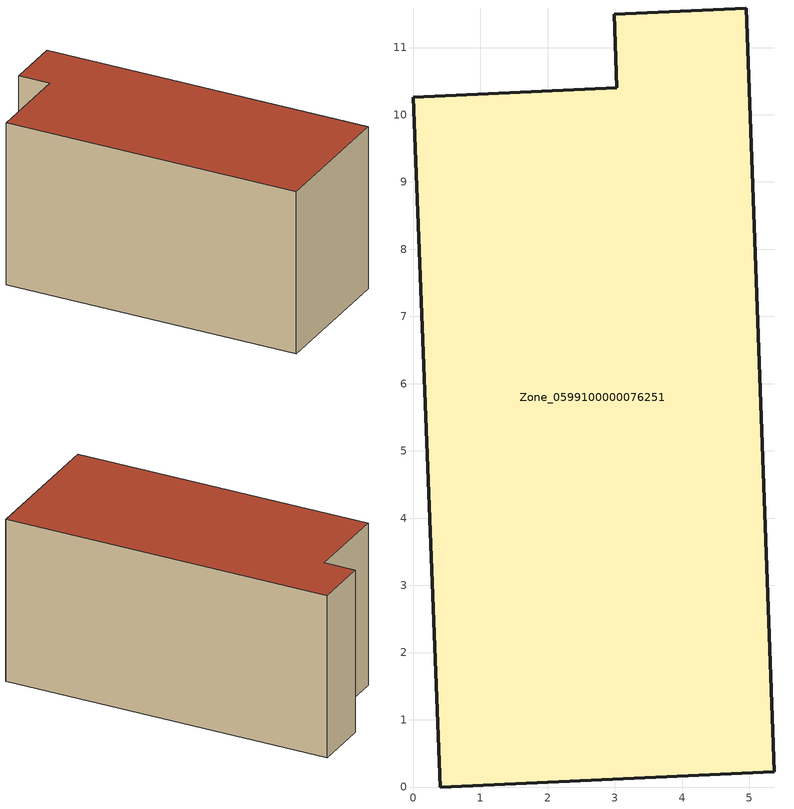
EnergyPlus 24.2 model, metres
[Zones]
Zone_0599100000076251
 floor ground (C_G): 5.37,0.23 0.4,0 0,10.26 3.03,10.4 2.99,11.5 4.95,11.59 z0
 wall outside (C_F): 0.4,0 5.37,0.23 4.95,11.59 2.99,11.5 3.03,10.4 0,10.26 0.4,0 z0:5.73
 roof outside (C_R): 0,10.26 0.4,0 5.37,0.23 4.95,11.59 2.99,11.5 3.03,10.4 z5.73
[BUILDING]
Pand.0599100000076251: North Axis=0; Terrain=City; Loads Convergence Tolerance Value=0.04; Temperature Convergence Tolerance Value=0.4; Solar Distribution=FullExterior; Maximum Number of Warmup Days=25; Minimum Number of Warmup Days=1
[Site:Location]
Rotterdam.The.Hague.AP_ZH_NLD Design_Conditions: Latitude=51.96; Longitude=4.45; Time Zone=1; Elevation=-4.5
[SITE:GROUNDTEMPERATURE:BUILDINGSURFACE]
18, 18, 18, 18, 18, 18, 18, 18, 18, 18, 18, 18
[MATERIAL] Thermal Absorptance=0.9; Solar Absorptance=0.7; Visible Absorptance=0.7
Name | Roughness | Thickness | Conductivity | Density | Specific Heat
G.TI.1946-1964 | MediumSmooth | 0.15 | 1 | 540 | 1210
F.TI.1946-1964 | Rough | 0.3 | 0.857143 | 1920 | 840
R.TI.1946-1964 | MediumRough | 0.2 | 0.277778 | 1500 | 1000
[CONSTRUCTION]
C_G: G.TI.1946-1964
C_F: F.TI.1946-1964
C_R: R.TI.1946-1964
[ZONE]
Zone_0599100000076251: Type=1; Multiplier=1; Ceiling Height=Autocalculate; Volume=Autocalculate; Floor Area=autocalculate; Part of Total Floor Area=Yes
[ZONEINFILTRATION:DESIGNFLOWRATE]
Infil_Zone_0599100000076251: Zone or ZoneList or Space or SpaceList=Zone_0599100000076251; Schedule=AlwaysOn; Design Flow Rate Calculation Method=Flow/Area; Flow Rate per Floor Area=0.003; Constant Term Coefficient=1; Temperature Term Coefficient=0; Velocity Term Coefficient=0; Velocity Squared Term Coefficient=0
[HVACTEMPLATE:ZONE:IDEALLOADSAIRSYSTEM]
Zone_0599100000076251: Maximum Heating Supply Air Temperature=50; Minimum Cooling Supply Air Temperature=13; Maximum Heating Supply Air Humidity Ratio=0.0156; Minimum Cooling Supply Air Humidity Ratio=0.0077; Heating Limit=NoLimit; Cooling Limit=NoLimit; Dehumidification Control Type=ConstantSensibleHeatRatio; Cooling Sensible Heat Ratio=0.7; Dehumidification Setpoint=60; Humidification Control Type=None; Humidification Setpoint=30; Outdoor Air Method=None; Outdoor Air Flow Rate per Person=0.00944; Outdoor Air Flow Rate per Zone Floor Area=0; Outdoor Air Flow Rate per Zone=0; Demand Controlled Ventilation Type=None; Outdoor Air Economizer Type=NoEconomizer; Heat Recovery Type=None; Sensible Heat Recovery Effectiveness=0.7; Latent Heat Recovery Effectiveness=0.65
[ZONECONTROL:THERMOSTAT]
ThermostatControl_Zone_0599100000076251: Zone or ZoneList=Zone_0599100000076251; Control Type Schedule=DualSetpointControlType; Control 1=Thermostat_Zone_0599100000076251; Temperature Difference Between Cutout And Setpoint=0
[THERMOSTATSETPOINT:DUALSETPOINT]
Thermostat_Zone_0599100000076251: Heating Setpoint Temperature Schedule=HeatingSetpoint_Zone_0599100000076251; Cooling Setpoint Temperature Schedule=CoolingSetpoint_Zone_0599100000076251
[SCHEDULE:COMPACT]
HeatingSetpoint_Zone_0599100000076251: Through: 12/31, For: AllDays, Until: 24:00, 21
CoolingSetpoint_Zone_0599100000076251: Through: 12/31, For: AllDays, Until: 24:00, 24
DualSetpointControlType: Through: 12/31, For: AllDays, Until: 24:00, 4
AlwaysOn: Through: 12/31, For: AllDays, Until: 24:00, 1
